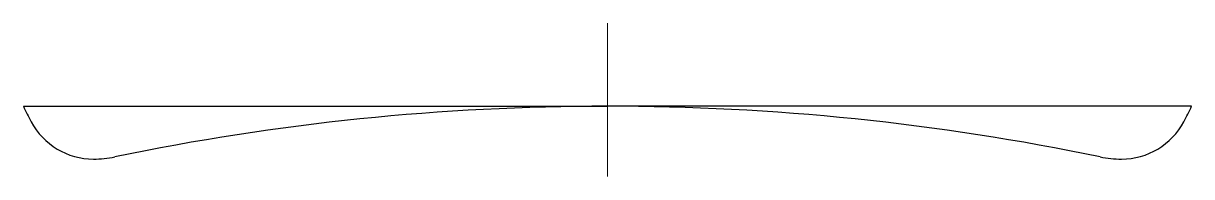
# Model space of a CAD drawing. Extents: x 89 to 647, y -82 to 440.
# Drawn here: x 447.6 to 513.9, y 316.9 to 325.6 of the extents above; entities that cross this region are included whole.
import ezdxf

# ---------------------------------------------------------------- set-up
doc = ezdxf.new("R2010")
doc.units = 0
doc.header["$LTSCALE"] = 7
doc.header["$MEASUREMENT"] = 0
doc.layers.get('0').update_dxf_attribs({"linetype": 'CONTINUOUS', "lineweight": 15})
doc.layers.add('3', color=3, linetype='CONTINUOUS', lineweight=30)

msp = doc.modelspace()

# ---------------------------------------------------------------- linework, layer by layer
msp.add_line((480.726, 325.605), (480.726, 316.896))
at = {"layer": '3'}
for p in [(447.601, 320.896), (513.851, 320.896)]:
    msp.add_line(p, (480.726, 320.896), dxfattribs=at)
for centre, radius, start, end in [((466.574, 329.896), 21, 205.37693, 208.07249), ((480.726, 183.762), 137.133, 90, 101.75139), ((480.726, 183.762), 137.133, 78.24861, 90), ((494.877, 329.896), 21, 331.92751, 334.62307), ((451.574, 321.896), 4, 208.07249, 270), ((509.877, 321.896), 4, 270, 331.92751), ((451.574, 323.896), 6, 270, 281.75139), ((509.877, 323.896), 6, 258.24861, 270)]:
    msp.add_arc(centre, radius, start, end, dxfattribs=at)

doc.saveas('drawing.dxf')
